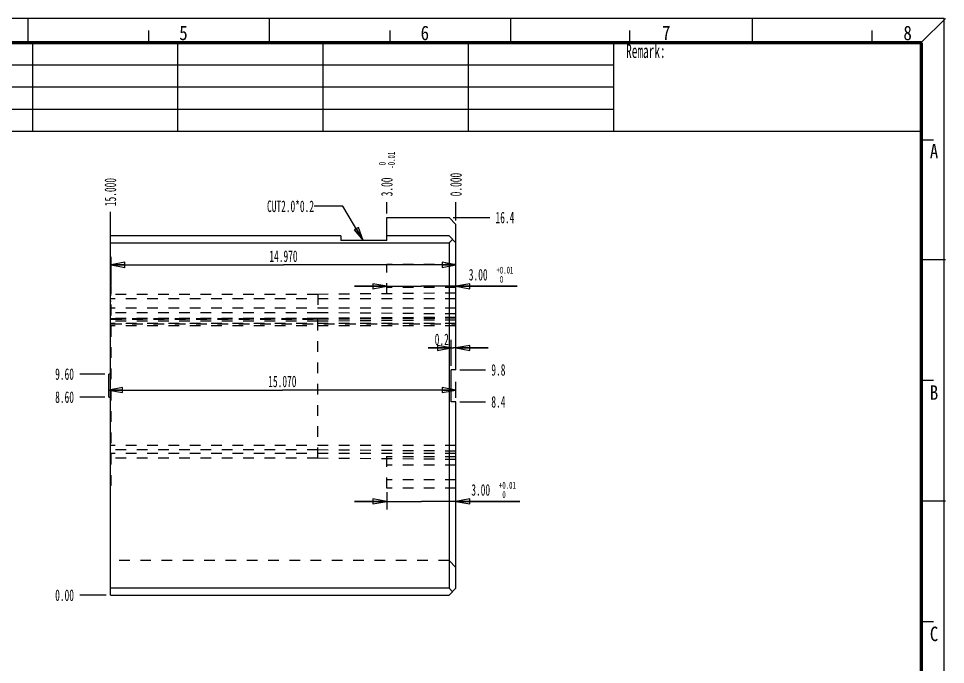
# Model space of a CAD drawing. Header units: millimetres. Extents: x 2.4 to 83.1, y 1.6 to 58.6.
# Drawn here: x 42.89 to 83.12, y 30.56 to 58.61 of the extents above; entities that cross this region are included whole.
import ezdxf

# ---------------------------------------------------------------- set-up
doc = ezdxf.new("R2010")
doc.units = ezdxf.units.MM
doc.header["$LTSCALE"] = 4.62
doc.linetypes.add('HIDDEN', pattern=[0.2, 0.1, -0.1])
doc.layers.get('0').update_dxf_attribs({"linetype": 'CONTINUOUS'})
for name, color, linetype in [('DEFAULT_2', 4, 'HIDDEN'), ('DIM', 7, 'CONTINUOUS'), ('NOTE', 7, 'CONTINUOUS')]:
    doc.layers.add(name, color=color, linetype=linetype)
doc.styles.get("Standard").update_dxf_attribs({"font": 'txt', "width": 0.6})
doc.styles.add('TEXTSTYLE_5', font='txt', dxfattribs={"width": 0.85})
doc.dimstyles.new('DIMSTYLE_1', dxfattribs={"dimtxt": 0.5, "dimasz": 0.6, "dimexe": 1.75, "dimexo": 0.875, "dimtad": 0, "dimtih": 1, "dimtoh": 1, "dimdec": 3, "dimzin": 0, "dimdsep": 46, "dimtxsty": 'Standard', "dimblk": 'CLOSED', "dimblk1": 'CLOSED', "dimblk2": 'CLOSED', "dimcen": 0.09, "dimadec": 0, "dimazin": 0, "dimtp": 0.2, "dimtm": 0.2, "dimtfac": 1, "dimtdec": 3, "dimtofl": 0, "dimtmove": 0, "dimatfit": 3, "dimldrblk": 'CLOSED', "dimfxl": 0, "dimtolj": 1, "dimtzin": 0, "dimarcsym": 0})
doc.dimstyles.new('DIMSTYLE_10', dxfattribs={"dimtxt": 0.5, "dimasz": 0.6, "dimexe": 1.75, "dimexo": 0.875, "dimtad": 1, "dimdec": 3, "dimzin": 0, "dimdsep": 46, "dimtxsty": 'Standard', "dimblk": 'CLOSED', "dimblk1": 'CLOSED', "dimblk2": 'CLOSED', "dimcen": 0.09, "dimadec": 0, "dimazin": 0, "dimtp": 0.2, "dimtm": 0.2, "dimtfac": 1, "dimtdec": 3, "dimtofl": 0, "dimtmove": 0, "dimatfit": 3, "dimldrblk": 'CLOSED', "dimfxl": 0, "dimtolj": 1, "dimtzin": 0, "dimarcsym": 0})
doc.dimstyles.new('DIMSTYLE_2', dxfattribs={"dimtxt": 0.5, "dimasz": 0.6, "dimexe": 1.75, "dimexo": 0.875, "dimtad": 0, "dimtih": 1, "dimtoh": 1, "dimdec": 3, "dimzin": 0, "dimdsep": 46, "dimtxsty": 'Standard', "dimblk": 'CLOSED', "dimblk1": 'CLOSED', "dimblk2": 'CLOSED', "dimcen": 0.09, "dimadec": 0, "dimazin": 0, "dimtp": 0.1, "dimtm": 0.1, "dimtfac": 1, "dimtdec": 3, "dimtofl": 0, "dimtmove": 0, "dimatfit": 3, "dimldrblk": 'CLOSED', "dimfxl": 0, "dimtolj": 1, "dimtzin": 0, "dimarcsym": 0})
doc.dimstyles.new('DIMSTYLE_3', dxfattribs={"dimtxt": 0.5, "dimasz": 0.6, "dimexe": 1.75, "dimexo": 0.875, "dimtad": 0, "dimtih": 1, "dimtoh": 1, "dimdec": 1, "dimzin": 0, "dimdsep": 46, "dimtxsty": 'Standard', "dimblk": 'CLOSED', "dimblk1": 'CLOSED', "dimblk2": 'CLOSED', "dimcen": 0.09, "dimadec": 0, "dimazin": 0, "dimtp": 0.2, "dimtm": 0.2, "dimtfac": 1, "dimtdec": 1, "dimtofl": 0, "dimtmove": 0, "dimatfit": 3, "dimldrblk": 'CLOSED', "dimfxl": 0, "dimtolj": 1, "dimtzin": 0, "dimarcsym": 0})
doc.dimstyles.new('DIMSTYLE_4', dxfattribs={"dimtxt": 0.5, "dimasz": 0.6, "dimexe": 1.75, "dimexo": 0.875, "dimtad": 0, "dimtih": 1, "dimtoh": 1, "dimzin": 0, "dimdsep": 46, "dimtxsty": 'Standard', "dimblk": 'CLOSED', "dimblk1": 'CLOSED', "dimblk2": 'CLOSED', "dimcen": 0.09, "dimadec": 0, "dimazin": 0, "dimtp": 0.1, "dimtm": 0.1, "dimtfac": 1, "dimtofl": 0, "dimtmove": 0, "dimatfit": 3, "dimldrblk": 'CLOSED', "dimfxl": 0, "dimtolj": 1, "dimtzin": 0, "dimarcsym": 0})
doc.dimstyles.new('DIMSTYLE_5', dxfattribs={"dimtxt": 0.5, "dimasz": 0.6, "dimexe": 1.75, "dimexo": 0.875, "dimtad": 0, "dimtih": 1, "dimtoh": 1, "dimzin": 0, "dimdsep": 46, "dimtxsty": 'Standard', "dimblk": 'CLOSED', "dimblk1": 'CLOSED', "dimblk2": 'CLOSED', "dimcen": 0.09, "dimadec": 0, "dimazin": 0, "dimtp": 0.2, "dimtm": 0.2, "dimtfac": 1, "dimtofl": 0, "dimtmove": 0, "dimatfit": 3, "dimldrblk": 'CLOSED', "dimfxl": 0, "dimtolj": 1, "dimtzin": 0, "dimarcsym": 0})
doc.dimstyles.new('DIMSTYLE_6', dxfattribs={"dimtxt": 0.5, "dimasz": 0.6, "dimexe": 1.75, "dimexo": 0.875, "dimtad": 0, "dimtih": 1, "dimtoh": 1, "dimzin": 0, "dimdsep": 46, "dimtxsty": 'Standard', "dimblk": 'CLOSED', "dimblk1": 'CLOSED', "dimblk2": 'CLOSED', "dimcen": 0.09, "dimadec": 0, "dimazin": 0, "dimtol": 1, "dimtm": 0.01, "dimtfac": 0.6, "dimtofl": 0, "dimtmove": 0, "dimatfit": 3, "dimldrblk": 'CLOSED', "dimfxl": 0, "dimtolj": 1, "dimtzin": 0, "dimarcsym": 0})
doc.dimstyles.new('DIMSTYLE_7', dxfattribs={"dimtxt": 0.5, "dimasz": 0.6, "dimexe": 1.75, "dimexo": 0.875, "dimtad": 1, "dimdec": 1, "dimzin": 0, "dimdsep": 46, "dimtxsty": 'Standard', "dimblk": 'CLOSED', "dimblk1": 'CLOSED', "dimblk2": 'CLOSED', "dimcen": 0.09, "dimadec": 0, "dimazin": 0, "dimtp": 0.1, "dimtm": 0.1, "dimtfac": 1, "dimtdec": 1, "dimtofl": 0, "dimtmove": 0, "dimatfit": 3, "dimldrblk": 'CLOSED', "dimfxl": 0, "dimtolj": 1, "dimtzin": 0, "dimarcsym": 0})
doc.dimstyles.new('DIMSTYLE_8', dxfattribs={"dimtxt": 0.5, "dimasz": 0.6, "dimexe": 1.75, "dimexo": 0.875, "dimtad": 1, "dimzin": 0, "dimdsep": 46, "dimtxsty": 'Standard', "dimblk": 'CLOSED', "dimblk1": 'CLOSED', "dimblk2": 'CLOSED', "dimcen": 0.09, "dimadec": 0, "dimazin": 0, "dimtol": 1, "dimtp": 0.01, "dimtfac": 0.6, "dimtofl": 0, "dimtmove": 0, "dimatfit": 3, "dimldrblk": 'CLOSED', "dimfxl": 0, "dimtolj": 1, "dimtzin": 0, "dimarcsym": 0})
doc.dimstyles.get("Standard").update_dxf_attribs({"dimtxt": 0.5, "dimasz": 0.6, "dimexe": 1.75, "dimexo": 0.875, "dimtad": 1, "dimdec": 3, "dimzin": 0, "dimdsep": 46, "dimtxsty": 'Standard', "dimblk": 'CLOSED', "dimblk1": 'CLOSED', "dimblk2": 'CLOSED', "dimcen": 0.09, "dimadec": 0, "dimazin": 0, "dimtol": 1, "dimtp": 0.001, "dimtm": 0.001, "dimtfac": 1, "dimtdec": 3, "dimtofl": 0, "dimtmove": 0, "dimatfit": 3, "dimldrblk": 'CLOSED', "dimfxl": 0, "dimtolj": 1, "dimtzin": 0, "dimarcsym": 0})

# ---------------------------------------------------------------- blocks, each defined once
blk = doc.blocks.new('*D17')
at = {"layer": 'DIM', "color": 2, "linetype": 'Continuous'}
blk.add_line((46.628, 42.173), (45.543, 42.173), dxfattribs=at)
at = {"layer": 'DIM', "color": 2, "linetype": 'Continuous', "insert": (45.293, 42.423), "char_height": 0.5, "width": 1.2, "attachment_point": 3, "line_spacing_factor": 0.9}
blk.add_mtext('8.60', dxfattribs=at)
blk = doc.blocks.new('_CLOSED')
at = {"color": 0, "linetype": 'ByBlock'}
for p, q in [((0, 0), (-1, 0.183)), ((-1, 0.183), (-1, -0.183)), ((-1, -0.183), (0, 0)), ((-1, 0), (0, 0))]:
    blk.add_line(p, q, dxfattribs=at)
blk = doc.blocks.new('*D18')
at = {"layer": 'DIM', "color": 2, "linetype": 'Continuous'}
blk.add_line((46.697, 33.573), (45.543, 33.573), dxfattribs=at)
at = {"layer": 'DIM', "color": 2, "linetype": 'Continuous', "insert": (45.293, 33.823), "char_height": 0.5, "width": 1.2, "attachment_point": 3, "line_spacing_factor": 0.9}
blk.add_mtext('0.00', dxfattribs=at)
blk = doc.blocks.new('*D19')
at = {"layer": 'DIM', "color": 2, "linetype": 'Continuous'}
blk.add_line((46.628, 43.174), (45.543, 43.174), dxfattribs=at)
at = {"layer": 'DIM', "color": 2, "linetype": 'Continuous', "insert": (45.293, 43.424), "char_height": 0.5, "width": 1.2, "attachment_point": 3, "line_spacing_factor": 0.9}
blk.add_mtext('9.60', dxfattribs=at)
blk = doc.blocks.new('*D20')
at = {"layer": 'DIM', "color": 2, "linetype": 'Continuous'}
blk.add_line((61.747, 49.973), (63.341, 49.973), dxfattribs=at)
at = {"layer": 'DIM', "color": 2, "linetype": 'Continuous', "insert": (63.591, 50.223), "char_height": 0.5, "width": 1.2, "attachment_point": 1, "line_spacing_factor": 0.9}
blk.add_mtext('16.4', dxfattribs=at)
blk = doc.blocks.new('*D21')
at = {"layer": 'DIM', "color": 2, "linetype": 'Continuous'}
blk.add_line((58.872, 50.148), (58.872, 50.642), dxfattribs=at)
at = {"layer": 'DIM', "color": 2, "linetype": 'Continuous', "width": 0.6}
for s, height, p in [(' 0', 0.3, (58.822, 52.092)), ('-0.01', 0.3, (59.222, 52.092)), ('3.00', 0.5, (59.122, 50.892))]:
    blk.add_text(s, height=height, rotation=90, dxfattribs=at).set_placement(p)
blk = doc.blocks.new('*D22')
at = {"layer": 'DIM', "color": 2, "linetype": 'Continuous'}
blk.add_line((61.872, 49.848), (61.872, 50.642), dxfattribs=at)
at = {"layer": 'DIM', "color": 2, "linetype": 'Continuous', "insert": (61.622, 50.892), "char_height": 0.5, "width": 1.5, "attachment_point": 1, "rotation": 90, "line_spacing_factor": 0.9}
blk.add_mtext('0.000', dxfattribs=at)
blk = doc.blocks.new('*D23')
at = {"layer": 'DIM', "color": 2, "linetype": 'Continuous'}
blk.add_line((62.047, 43.355), (63.159, 43.355), dxfattribs=at)
at = {"layer": 'DIM', "color": 2, "linetype": 'Continuous', "insert": (63.409, 43.605), "char_height": 0.5, "width": 0.9, "attachment_point": 1, "line_spacing_factor": 0.9}
blk.add_mtext('9.8', dxfattribs=at)
blk = doc.blocks.new('*D24')
at = {"layer": 'DIM', "color": 2, "linetype": 'Continuous'}
blk.add_line((62.047, 41.968), (63.159, 41.968), dxfattribs=at)
at = {"layer": 'DIM', "color": 2, "linetype": 'Continuous', "insert": (63.409, 42.218), "char_height": 0.5, "width": 0.9, "attachment_point": 1, "line_spacing_factor": 0.9}
blk.add_mtext('8.4', dxfattribs=at)
blk = doc.blocks.new('*D25')
at = {"layer": 'DIM', "color": 2, "linetype": 'Continuous'}
for p, q in [((61.672, 44.306), (60.663, 44.306)), ((60.663, 44.306), (61.772, 44.306)), ((61.672, 43.53), (61.672, 44.656)), ((63.272, 44.306), (61.772, 44.306)), ((61.872, 44.306), (63.272, 44.306))]:
    blk.add_line(p, q, dxfattribs=at)
at = {"layer": 'DIM', "color": 2, "linetype": 'Continuous', "xscale": 0.6, "yscale": 0.6, "zscale": 0.6}
blk.add_blockref('_CLOSED', (61.672, 44.306), dxfattribs=at)
at = {"layer": 'DIM', "color": 2, "linetype": 'Continuous', "xscale": 0.6, "yscale": 0.6, "zscale": 0.6, "rotation": 180}
blk.add_blockref('_CLOSED', (61.872, 44.306), dxfattribs=at)
at = {"layer": 'DIM', "color": 2, "linetype": 'Continuous', "insert": (61.563, 44.931), "char_height": 0.5, "width": 0.9, "attachment_point": 3, "line_spacing_factor": 0.9}
blk.add_mtext('0.2', dxfattribs=at)
blk = doc.blocks.new('*D26')
at = {"layer": 'DIM', "color": 2, "linetype": 'Continuous'}
for p, q in [((58.872, 46.988), (57.472, 46.988)), ((57.472, 46.988), (60.372, 46.988)), ((64.531, 46.988), (60.372, 46.988)), ((61.872, 46.988), (64.531, 46.988))]:
    blk.add_line(p, q, dxfattribs=at)
at = {"layer": 'DIM', "color": 2, "linetype": 'Continuous', "xscale": 0.6, "yscale": 0.6, "zscale": 0.6}
blk.add_blockref('_CLOSED', (58.872, 46.988), dxfattribs=at)
at = {"layer": 'DIM', "color": 2, "linetype": 'Continuous', "xscale": 0.6, "yscale": 0.6, "zscale": 0.6, "rotation": 180}
blk.add_blockref('_CLOSED', (61.872, 46.988), dxfattribs=at)
at = {"layer": 'DIM', "color": 2, "linetype": 'Continuous', "width": 0.6}
for s, height, p in [('3.00', 0.5, (62.431, 47.238)), ('+0.01', 0.3, (63.631, 47.538)), (' 0', 0.3, (63.631, 47.138))]:
    blk.add_text(s, height=height, dxfattribs=at).set_placement(p)
blk = doc.blocks.new('*D27')
at = {"layer": 'DIM', "color": 2, "linetype": 'Continuous'}
for p, q in [((58.872, 38.044), (58.872, 37.294)), ((58.872, 37.644), (57.472, 37.644)), ((57.472, 37.644), (60.372, 37.644)), ((64.64, 37.644), (60.372, 37.644)), ((61.872, 37.644), (64.64, 37.644))]:
    blk.add_line(p, q, dxfattribs=at)
at = {"layer": 'DIM', "color": 2, "linetype": 'Continuous', "xscale": 0.6, "yscale": 0.6, "zscale": 0.6}
blk.add_blockref('_CLOSED', (58.872, 37.644), dxfattribs=at)
at = {"layer": 'DIM', "color": 2, "linetype": 'Continuous', "xscale": 0.6, "yscale": 0.6, "zscale": 0.6, "rotation": 180}
blk.add_blockref('_CLOSED', (61.872, 37.644), dxfattribs=at)
at = {"layer": 'DIM', "color": 2, "linetype": 'Continuous', "width": 0.6}
for s, height, p in [('3.00', 0.5, (62.54, 37.894)), ('+0.01', 0.3, (63.74, 38.194)), (' 0', 0.3, (63.74, 37.794))]:
    blk.add_text(s, height=height, dxfattribs=at).set_placement(p)
blk = doc.blocks.new('*D28')
at = {"layer": 'DIM', "color": 2, "linetype": 'Continuous'}
blk.add_line((46.872, 49.048), (46.872, 50.214), dxfattribs=at)
at = {"layer": 'DIM', "color": 2, "linetype": 'Continuous', "insert": (46.622, 50.464), "char_height": 0.5, "width": 1.8, "attachment_point": 1, "rotation": 90, "line_spacing_factor": 0.9}
blk.add_mtext('15.000', dxfattribs=at)
blk = doc.blocks.new('*D32')
at = {"layer": 'DIM', "color": 2, "linetype": 'Continuous'}
for p, q in [((46.902, 47.042), (46.902, 48.267)), ((46.902, 47.917), (54.387, 47.917)), ((61.872, 47.917), (54.387, 47.917))]:
    blk.add_line(p, q, dxfattribs=at)
at = {"layer": 'DIM', "color": 2, "linetype": 'Continuous', "xscale": 0.6, "yscale": 0.6, "zscale": 0.6, "rotation": 180}
blk.add_blockref('_CLOSED', (46.902, 47.917), dxfattribs=at)
at = {"layer": 'DIM', "color": 2, "linetype": 'Continuous', "xscale": 0.6, "yscale": 0.6, "zscale": 0.6}
blk.add_blockref('_CLOSED', (61.872, 47.917), dxfattribs=at)
at = {"layer": 'DIM', "color": 2, "linetype": 'Continuous', "insert": (54.387, 48.542), "char_height": 0.5, "width": 1.8, "attachment_point": 2, "line_spacing_factor": 0.9}
blk.add_mtext('14.970', dxfattribs=at)
blk = doc.blocks.new('*D35')
at = {"layer": 'DIM', "color": 2, "linetype": 'Continuous'}
for p, q in [((61.872, 42.143), (61.872, 42.831)), ((46.803, 42.481), (54.338, 42.481)), ((61.872, 42.481), (54.338, 42.481))]:
    blk.add_line(p, q, dxfattribs=at)
at = {"layer": 'DIM', "color": 2, "linetype": 'Continuous', "xscale": 0.6, "yscale": 0.6, "zscale": 0.6, "rotation": 180}
blk.add_blockref('_CLOSED', (46.803, 42.481), dxfattribs=at)
at = {"layer": 'DIM', "color": 2, "linetype": 'Continuous', "xscale": 0.6, "yscale": 0.6, "zscale": 0.6}
blk.add_blockref('_CLOSED', (61.872, 42.481), dxfattribs=at)
at = {"layer": 'DIM', "color": 2, "linetype": 'Continuous', "insert": (54.338, 43.106), "char_height": 0.5, "width": 1.8, "attachment_point": 2, "line_spacing_factor": 0.9}
blk.add_mtext('15.070', dxfattribs=at)
blk = doc.blocks.new('*T36')
at = {"color": 0, "linetype": 'ByBlock', "lineweight": -2}
for p, q in [((0, 0), (78.594, 0)), ((0, 0), (0, -3.84)), ((4.24, 0), (4.24, -3.84)), ((10.546, 0), (10.546, -3.84)), ((14.786, 0), (14.786, -3.84)), ((21.092, 0), (21.092, -3.84)), ((27.398, 0), (27.398, -3.84)), ((33.704, 0), (33.704, -3.84)), ((40.01, 0), (40.01, -3.84)), ((46.316, 0), (46.316, -3.84)), ((52.622, 0), (52.622, -3.84)), ((58.928, 0), (58.928, -3.84)), ((65.234, 0), (65.234, -3.84)), ((78.594, 0), (78.594, -3.84)), ((0, -0.96), (65.234, -0.96)), ((0, -1.92), (65.234, -1.92)), ((0, -2.88), (65.234, -2.88)), ((0, -3.84), (78.594, -3.84))]:
    blk.add_line(p, q, dxfattribs=at)
at = {"color": 0, "linetype": 'Continuous', "char_height": 0.45, "width": 4.12, "attachment_point": 5, "line_spacing_factor": 0.9}
for s, insert in [('Order Date: ', (2.12, -0.48)), ('Procedure:', (12.666, -0.48))]:
    blk.add_mtext(s, dxfattribs=dict(at, insert=insert))
at = {"color": 0, "linetype": 'Continuous'}
for s, insert, char_height, width, attachment_point in [('  Remark:   ', (65.294, -0.06), 0.6, 13.24, 1), ('Finish Date:', (2.12, -1.44), 0.45, 4.12, 5), ('Future hour:', (12.666, -1.44), 0.45, 4.12, 5), ('Machining Code:', (2.12, -2.4), 0.4, 4.12, 5), ('Actual hour:', (12.666, -2.4), 0.45, 4.12, 5), ('QTY:', (2.12, -3.36), 0.45, 4.12, 5), ('Procedure Date:', (12.666, -3.36), 0.4, 4.12, 5)]:
    blk.add_mtext(s, dxfattribs=dict(at, insert=insert, char_height=char_height, width=width, attachment_point=attachment_point))

msp = doc.modelspace()

# ---------------------------------------------------------------- linework, layer by layer
at = {"color": 7, "linetype": 'Continuous'}
for p, q in [((83.0689, 58.6112), (2.4432, 58.6112)), ((43.3054, 57.5637), (43.3054, 58.6115)), ((53.7833, 57.5637), (53.7833, 58.6115)), ((64.2612, 57.5637), (64.2612, 58.6115)), ((74.7391, 57.5637), (74.7391, 58.6115)), ((82.0737, 57.5637), (83.1214, 58.6115)), ((83.0689, 1.6114), (83.0689, 58.6112)), ((48.5444, 57.5637), (48.5444, 58.0876)), ((59.0223, 57.5637), (59.0223, 58.0876)), ((69.4198, 57.5637), (69.4198, 58.0876)), ((79.9334, 57.5637), (79.9334, 58.0876)), ((82.5976, 53.3321), (82.0737, 53.3321)), ((58.8724, 48.9734), (58.8724, 49.9734)), ((58.8724, 49.9734), (61.5724, 49.9734)), ((61.8724, 49.6734), (61.5724, 49.9734)), ((61.8724, 43.3547), (61.8724, 49.6734)), ((46.8724, 33.5734), (46.8724, 49.1734)), ((56.8724, 49.1734), (46.8724, 49.1734)), ((56.8724, 49.1734), (56.8724, 48.9734)), ((61.5724, 49.1734), (58.8724, 49.1734)), ((61.5724, 49.1734), (61.8724, 48.8734)), ((46.8724, 48.8734), (61.5724, 48.8734)), ((58.8724, 48.9734), (56.8724, 48.9734)), ((61.5724, 48.8734), (61.7224, 49.0234)), ((61.5724, 48.8734), (61.5724, 33.8734)), ((83.1214, 48.1336), (82.0737, 48.1336)), ((46.8027, 42.1727), (46.8027, 43.1742)), ((46.8724, 43.1742), (46.8027, 43.1742)), ((61.8724, 43.3547), (61.6724, 43.3547)), ((61.6724, 41.9684), (61.6724, 43.3547)), ((82.5976, 42.8942), (82.0737, 42.8942)), ((46.8027, 42.1727), (46.8724, 42.1727)), ((61.8724, 41.9684), (61.6724, 41.9684)), ((61.8724, 33.8734), (61.8724, 41.9684)), ((83.1214, 37.6557), (82.0737, 37.6557)), ((61.5724, 33.8734), (46.8724, 33.8734)), ((61.7224, 33.7234), (61.5724, 33.8734)), ((61.5724, 33.5734), (61.8724, 33.8734)), ((46.8724, 33.5734), (61.5724, 33.5734)), ((82.5976, 32.4168), (82.0737, 32.4168))]:
    msp.add_line(p, q, dxfattribs=at)
at = {"color": 7, "linetype": 'Continuous', "const_width": 0.14}
for points in [[(82.0737, 57.5637), (3.4894, 57.5637)], [(82.0737, 2.6596), (82.0737, 57.5637)]]:
    msp.add_lwpolyline(points, dxfattribs=at)
at = {"layer": 'DEFAULT_2', "color": 4, "linetype": 'HIDDEN'}
for p, q in [((58.8724, 46.6622), (58.8724, 47.936)), ((61.8724, 47.936), (58.8724, 47.936)), ((46.9024, 47.0174), (46.8724, 47.0174)), ((46.9024, 46.8672), (46.8724, 46.8672)), ((46.9024, 38.3294), (46.9024, 47.0174)), ((61.8724, 46.6883), (55.8724, 46.636)), ((61.8724, 46.936), (58.8724, 46.936)), ((46.9024, 46.5793), (46.8724, 46.5793)), ((46.9024, 46.3289), (46.8724, 46.3289)), ((55.8724, 46.636), (46.9024, 46.636)), ((61.8724, 46.436), (46.9024, 46.436)), ((55.8724, 46.636), (55.8724, 45.836)), ((46.9024, 46.1787), (46.8724, 46.1787)), ((61.8724, 46.036), (46.9024, 46.036)), ((55.8724, 45.836), (46.9024, 45.836)), ((55.8724, 45.5878), (46.9024, 45.5878)), ((46.9024, 45.5853), (55.8724, 45.5853)), ((46.9024, 45.5635), (55.8724, 45.5635)), ((55.8724, 45.5597), (46.9024, 45.5597)), ((55.8724, 45.4676), (46.9024, 45.4676)), ((61.8724, 45.7836), (55.8724, 45.836)), ((61.8724, 45.6402), (55.8724, 45.5878)), ((55.8724, 45.5853), (61.8724, 45.637)), ((55.8724, 45.5635), (61.8724, 45.6153)), ((61.8724, 45.6114), (55.8724, 45.5597)), ((55.8724, 39.5187), (55.8724, 45.5878)), ((61.8724, 45.52), (55.8724, 45.4676)), ((61.8724, 45.3653), (46.9024, 45.3653)), ((46.9024, 45.3619), (61.8724, 45.3619)), ((61.8724, 45.2673), (46.9024, 45.2673)), ((46.9024, 43.1742), (46.8724, 43.1742)), ((46.8724, 42.1727), (46.9024, 42.1727)), ((61.8724, 40.0795), (46.9024, 40.0795)), ((55.8724, 39.8792), (46.9024, 39.8792)), ((61.8724, 39.8269), (55.8724, 39.8792)), ((58.8724, 38.2187), (58.8724, 39.8531)), ((61.8724, 39.719), (46.9024, 39.719)), ((55.8724, 39.5187), (46.9024, 39.5187)), ((61.8724, 39.4663), (55.8724, 39.5187)), ((61.8724, 39.5792), (58.8724, 39.5792)), ((61.8724, 39.2187), (58.8724, 39.2187)), ((46.9024, 38.4797), (46.8724, 38.4797)), ((46.9024, 38.3294), (46.8724, 38.3294)), ((61.8724, 38.5792), (58.8724, 38.5792)), ((61.8724, 38.2187), (58.8724, 38.2187)), ((61.5724, 35.0734), (46.8724, 35.0734)), ((61.8724, 34.7734), (61.5724, 35.0734))]:
    msp.add_line(p, q, dxfattribs=at)

# ---------------------------------------------------------------- block references
msp.add_blockref('*T36', (3.4764, 57.5592))

# ---------------------------------------------------------------- texts
at = {"color": 7, "linetype": 'Continuous', "char_height": 0.6287, "width": 0.534373, "line_spacing_factor": 0.9, "style": 'TEXTSTYLE_5'}
for s, insert, attachment_point in [('5', (50.046, 58.3013), 2), ('6', (60.5239, 58.3013), 2), ('7', (71.0018, 58.3013), 2), ('8', (81.4797, 58.3013), 2), ('A', (82.8081, 53.163), 3), ('B', (82.8081, 42.6851), 3), ('C', (82.8081, 32.2072), 3)]:
    msp.add_mtext(s, dxfattribs=dict(at, insert=insert, attachment_point=attachment_point))
at = {"layer": 'NOTE', "color": 2, "linetype": 'Continuous', "insert": (55.7126, 50.7098), "char_height": 0.5, "width": 3, "attachment_point": 3, "line_spacing_factor": 0.9}
msp.add_mtext('CUT2.0*0.2', dxfattribs=at)

# ---------------------------------------------------------------- dimensions: what is measured, and where the dimension line sits
at = {"layer": 'DIM', "color": 2, "linetype": 'Continuous'}
for feature_location, offset, dtype, origin, dimstyle, picture, middle in [((58.8724, 50.1484), (0, 0.494), 1, (61.8724, 49.6734), 'DIMSTYLE_6', '*D21', (58.8724, 51.9424)), ((61.872362995, 49.8484344787), (0, 0.7939679669), 1, (61.872362995, 49.6734344787), 'DIMSTYLE_2', '*D22', (61.872362995, 51.6424024456)), ((46.8724, 49.0484), (0, 1.1656), 1, (61.8724, 48.8734), 'DIMSTYLE_1', '*D28', (46.8724, 51.364)), ((61.7474, 49.9734), (1.5939, 0), 0, (61.5724, 33.5734), 'DIMSTYLE_3', '*D20', (64.1912, 49.9734)), ((62.0474, 43.3547), (1.1119, 0), 0, (61.8724, 33.5734), 'DIMSTYLE_3', '*D23', (63.8592, 43.3547)), ((46.6277, 43.1742), (-1.0843, 0), 0, (46.8027, 33.5734), 'DIMSTYLE_5', '*D19', (44.6934, 43.1742)), ((46.6277, 42.1727), (-1.0843, 0), 0, (46.8724, 33.5734), 'DIMSTYLE_5', '*D17', (44.6934, 42.1727)), ((62.0474, 41.9684), (1.1119, 0), 0, (61.8724, 33.5734), 'DIMSTYLE_3', '*D24', (63.8592, 41.9684)), ((46.697362995, 33.5734344787), (-1.1540065898, 0), 0, (46.872362995, 33.5734344787), 'DIMSTYLE_4', '*D18', (44.6933564052, 33.5734344787))]:
    dim = msp.add_ordinate_dim(feature_location=feature_location, offset=offset, dtype=dtype, origin=origin, dimstyle=dimstyle, override={"dimtad": 1, "dimtih": 0, "dimtoh": 0}, dxfattribs=at)
    dim.commit()
    dim.dimension.update_dxf_attribs({"geometry": picture, "text_midpoint": middle})
for base, p1, p2, dimstyle, picture, middle in [((46.9024, 47.9169), (61.8724, 48.8734), (46.9024, 46.1672), 'DIMSTYLE_10', '*D32', (54.3874, 47.9169)), ((58.8724, 46.9881), (61.8724, 48.8734), (58.8724, 47.936), 'DIMSTYLE_8', '*D26', (63.4807, 46.9881)), ((58.8724, 37.6437), (61.8724, 33.8734), (58.8724, 38.9187), 'DIMSTYLE_8', '*D27', (63.59, 37.6437))]:
    dim = msp.add_linear_dim(base=base, p1=p1, p2=p2, angle=180, dimstyle=dimstyle, dxfattribs=at)
    dim.commit()
    dim.dimension.update_dxf_attribs({"geometry": picture, "text_midpoint": middle, "dimtype": 160})
for base, p1, p2, dimstyle, picture, middle in [((61.8724, 44.3059), (61.6724, 42.6547), (61.8724, 43.3547), 'DIMSTYLE_7', '*D25', (61.1126, 44.3059)), ((61.8724, 42.4808), (46.8027, 42.1727), (61.8724, 43.7058), 'DIMSTYLE_10', '*D35', (54.3375, 42.4808))]:
    dim = msp.add_linear_dim(base=base, p1=p1, p2=p2, dimstyle=dimstyle, dxfattribs=at)
    dim.commit()
    dim.dimension.update_dxf_attribs({"geometry": picture, "text_midpoint": middle, "dimtype": 160})

# ---------------------------------------------------------------- leaders
at = {"layer": 'NOTE', "color": 2, "linetype": 'Continuous', "annotation_type": 0, "has_hookline": 1, "hookline_direction": 1, "text_width": 2.4071}
msp.add_leader([(57.8506, 48.9734), (56.9626, 50.4598), (55.7126, 50.4598)], dimstyle='Standard', override={"dimtad": 0}, dxfattribs=at)

doc.saveas('drawing.dxf')
